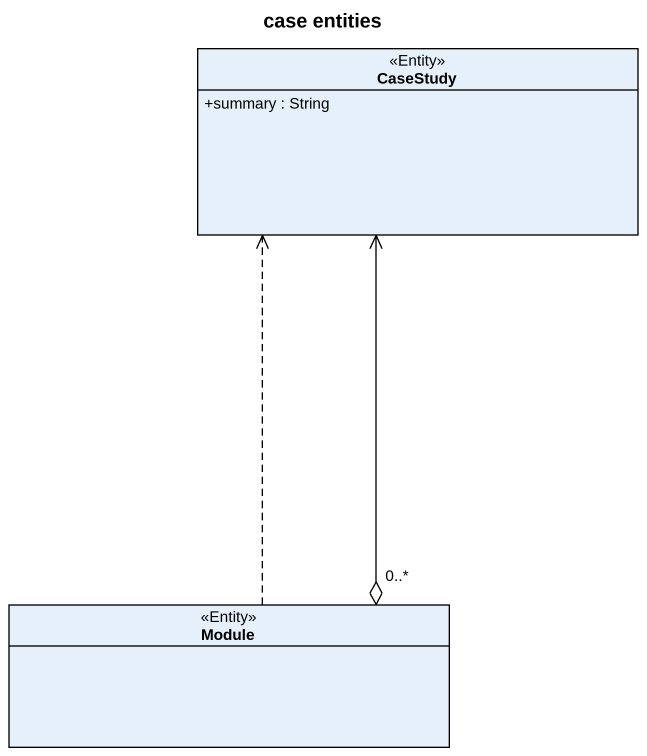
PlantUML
@startuml
title case entities
hide circle
hide empty members
skinparam classAttributeIconSize 0
class CaseStudy <<Entity>> {
  +summary : String
}
class Module <<Entity>>
Module "0..*" o-up-> CaseStudy
Module .up.> CaseStudy
@enduml
